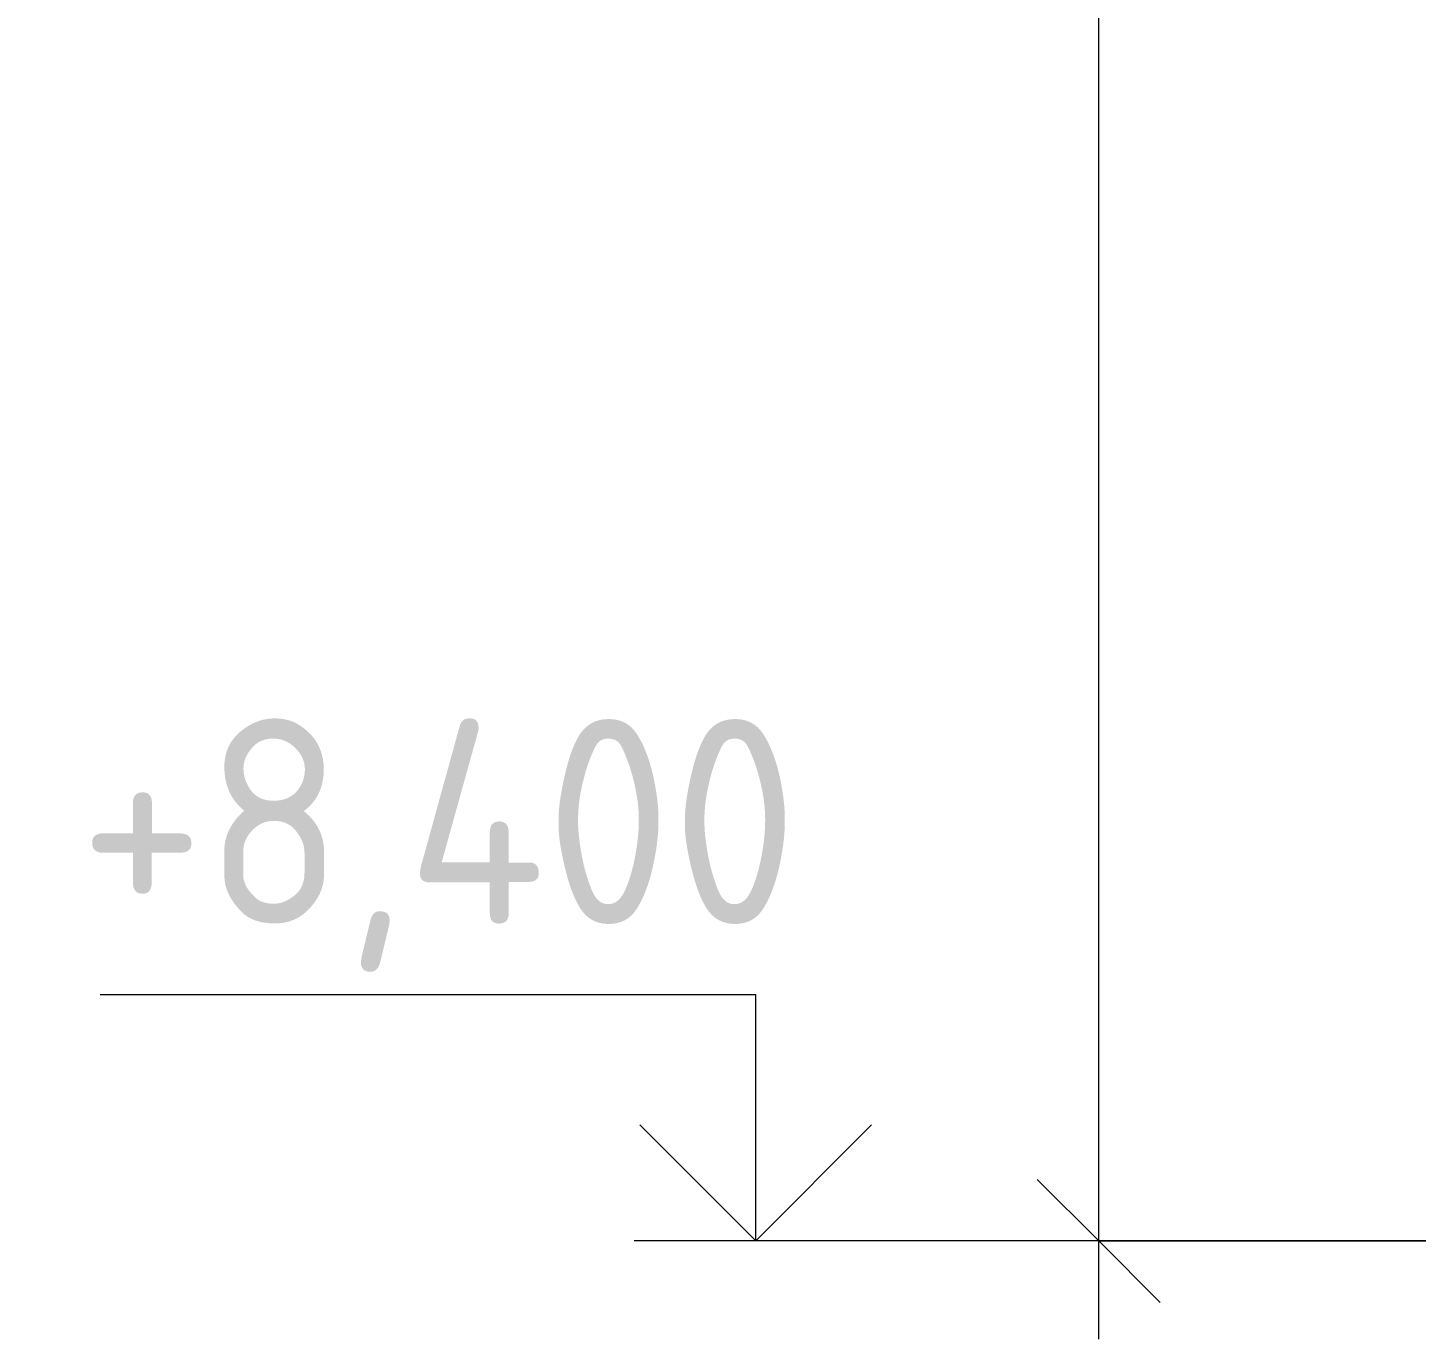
# Model space of a CAD drawing. Header units: millimetres. Extents: x 1401 to 56953, y -2645 to 12445.
# Drawn here: x 48908.1 to 49331.7, y 8370 to 8770 of the extents above; entities that cross this region are included whole.
import ezdxf

# ---------------------------------------------------------------- set-up
doc = ezdxf.new("R2010")
doc.units = ezdxf.units.MM
for name, color, linetype, lineweight in [('A-ANNO-DIMS', 7, 'Continuous', 9), ('A-ANNO-DIMS-25', 7, 'Continuous', 9), ('G-ANNO-DIMS', 7, 'Continuous', 9), ('G-ANNO-DIMS-1', 7, 'Continuous', 20)]:
    doc.layers.add(name, color=color, linetype=linetype, lineweight=lineweight)
doc.styles.add('ISOCPEUR_2', font='isocpeur.ttf', dxfattribs={"width": 0.9, "height": 62.5})
doc.dimstyles.new('ISO-2_5_0_9К_БОЛЬШОЙ_1', dxfattribs={"dimscale": 304.8, "dimtxt": 62.248823, "dimasz": 0.123031, "dimexe": 0.098425, "dimexo": 0.246063, "dimgap": 0, "dimtad": 1, "dimdec": 0, "dimrnd": 10, "dimzin": 0, "dimdsep": 46, "dimtxsty": 'ISOCPEUR_2', "dimblk1": 'OBLIQUE', "dimblk2": 'OBLIQUE', "dimsah": 1, "dimcen": 0.09, "dimdle": 0.098425, "dimazin": 0, "dimtfac": 1, "dimtdec": 4, "dimtix": 1, "dimtmove": 0, "dimatfit": 3, "dimfxl": 1, "dimtvp": 1, "dimtolj": 1, "dimtzin": 0, "dimarcsym": 2})

# ---------------------------------------------------------------- blocks, each defined once
blk = doc.blocks.new('Высотные отметки - Стрелка_Верх-17668718-Развертка 01-4')
at = {"layer": 'G-ANNO-DIMS'}
for p, q in [((-186.88, 12345), (-386.88, 12345)), ((-186.88, 12270), (-186.88, 12345)), ((-148.97, 12270), (-223.97, 12270))]:
    blk.add_line(p, q, dxfattribs=at)
at = {"layer": 'G-ANNO-DIMS-1'}
for q in [(-222.23, 12305.36), (-151.52, 12305.36)]:
    blk.add_line((-186.88, 12270), q, dxfattribs=at)
blk = doc.blocks.new('DIMBLOCK69-Развертка 01-4')
at = {"layer": 'A-ANNO-DIMS-25'}
for p, q in [((49234.84, 8370), (49234.84, 10230)), ((49427.43, 10200), (49204.84, 10200)), ((49234.84, 10200), (49427.43, 10200)), ((49672.74, 8400), (49204.84, 8400)), ((49234.84, 8400), (49672.74, 8400))]:
    blk.add_line(p, q, dxfattribs=at)
at = {"layer": 'A-ANNO-DIMS-25', "lineweight": 20}
for p, q in [((49234.84, 10200), (49216.09, 10218.75)), ((49234.84, 10200), (49253.59, 10181.25)), ((49234.84, 8400), (49216.09, 8418.75)), ((49234.84, 8400), (49253.59, 8381.25))]:
    blk.add_line(p, q, dxfattribs=at)
at = {"layer": 'A-ANNO-DIMS-25', "color": 0, "insert": (49153.18, 9226.38), "char_height": 62.5, "width": 176.6909, "attachment_point": 1, "rotation": 90, "line_spacing_factor": 1.149209, "style": 'ISOCPEUR_2'}
blk.add_mtext('1800', dxfattribs=at)
blk = doc.blocks.new('_Oblique')
at = {"color": 0, "linetype": 'ByBlock', "lineweight": -2}
blk.add_line((-0.5, -0.5), (0.5, 0.5), dxfattribs=at)

msp = doc.modelspace()

# ---------------------------------------------------------------- linework, layer by layer
at = {"layer": 'G-ANNO-DIMS'}
for p, q in [((49147.552, 8400), (49130.1826, 8400)), ((49461.0142, 8400), (49147.552, 8400))]:
    msp.add_line(p, q, dxfattribs=at)

# ---------------------------------------------------------------- block references
msp.add_blockref('Высотные отметки - Стрелка_Верх-17668718-Развертка 01-4', (49317.0583, -3870), dxfattribs=at)

# ---------------------------------------------------------------- texts
at = {"layer": 'G-ANNO-DIMS', "insert": (48923.7543, 8559.1535), "char_height": 62.5, "width": 261.427871, "attachment_point": 1, "line_spacing_factor": 1.149209, "style": 'ISOCPEUR_2', "bg_fill": 3, "box_fill_scale": 1.25, "bg_fill_color": 256, "bg_fill_true_color": 13158600, "bg_fill_transparency": 0}
msp.add_mtext('+8,400', dxfattribs=at)

# ---------------------------------------------------------------- next in the draw order: dimensions: what is measured, and where the dimension line sits
at = {"layer": 'A-ANNO-DIMS'}
dim = msp.add_linear_dim(base=(49234.838, 10200), p1=(49747.7443, 8400), p2=(49502.4335, 10200), angle=90, dimstyle='ISO-2_5_0_9К_БОЛЬШОЙ_1', override={"dimpost": '<>', "dimfxl": 1816.639028}, dxfattribs=at)
dim.commit()
dim.dimension.update_dxf_attribs({"geometry": 'DIMBLOCK69-Развертка 01-4', "text_midpoint": (49203.588, 9300)})

doc.saveas('drawing.dxf')
